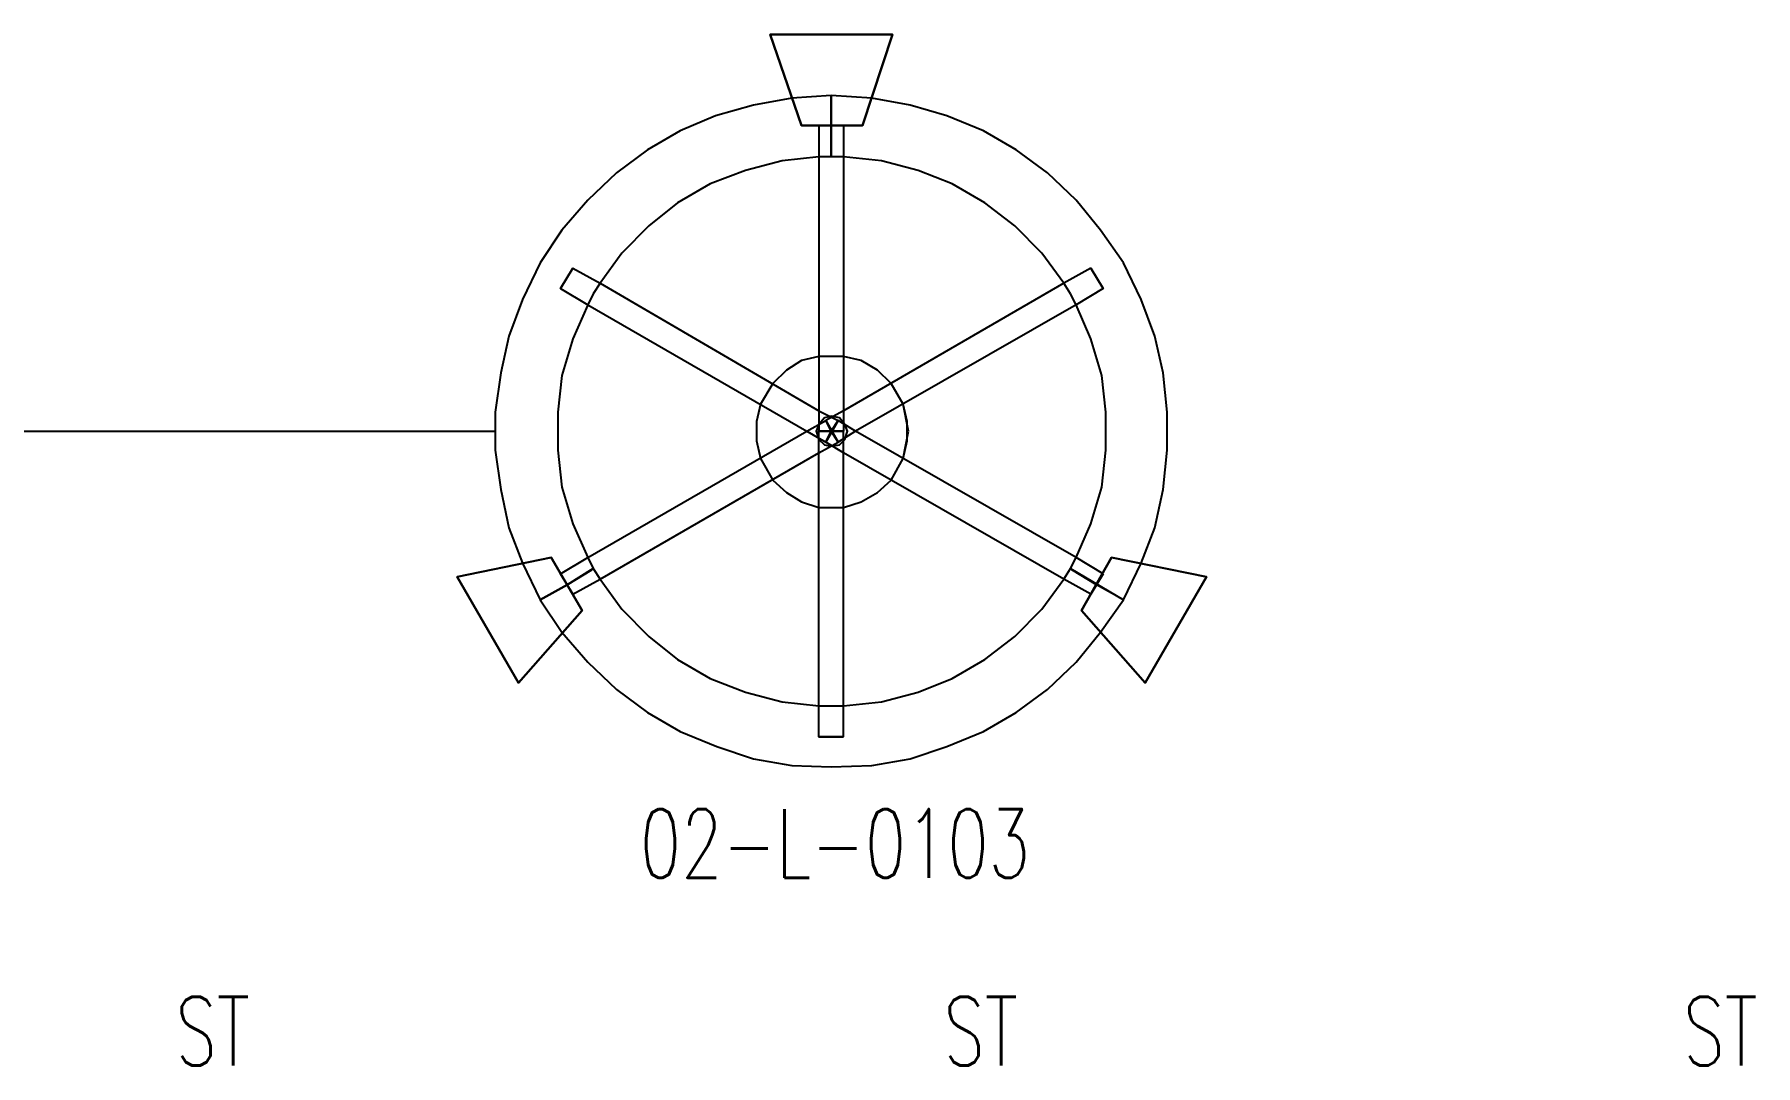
# Model space of a CAD drawing. Header units: inches. Extents: x 35 to 2894, y 23 to 617.
# Drawn here: x 352.9 to 465.5, y 299.6 to 367.1 of the extents above; entities that cross this region are included whole.
import ezdxf

# ---------------------------------------------------------------- set-up
doc = ezdxf.new("R2010")
doc.units = ezdxf.units.IN
doc.header["$MEASUREMENT"] = 0
doc.layers.add('Layer 1', color=7, linetype='Continuous')
doc.layers.add('LGT1', color=7, linetype='Continuous')
doc.styles.add('HZTXT', font='simplexs.shx', dxfattribs={"width": 0.7, "bigfont": 'hztxt.shx'})

msp = doc.modelspace()

# ---------------------------------------------------------------- linework, layer by layer
at = {"layer": 'Layer 1', "color": 1, "lineweight": -3}
for points in [[(402.46, 362.93), (399.97, 362.48), (397.48, 361.77), (395.17, 360.79), (393.03, 359.55), (390.99, 358.04), (389.12, 356.26), (387.43, 354.3)], [(405.04, 363.11), (402.46, 362.93)], [(407.71, 362.93), (405.04, 363.11)], [(422.66, 354.3), (421.06, 356.26), (419.19, 358.04), (417.14, 359.55), (415.01, 360.79), (412.61, 361.77), (410.2, 362.48), (407.71, 362.93)], [(404.24, 361.15), (404.24, 341.13)], [(405.84, 361.15), (405.84, 341.13)], [(405.04, 359.1), (404.24, 359.1), (401.84, 358.84), (399.44, 358.21), (397.13, 357.32), (394.99, 356.08), (393.12, 354.57), (391.34, 352.79), (389.92, 350.83), (389.47, 350.12)], [(420.7, 350.12), (420.26, 350.83), (418.83, 352.79), (417.05, 354.57), (415.1, 356.08), (412.96, 357.32), (410.74, 358.21), (408.33, 358.84), (405.84, 359.1), (405.04, 359.1)], [(387.43, 354.3), (386.01, 352.16)], [(424.17, 352.16), (422.66, 354.3)], [(386.01, 352.16), (384.85, 349.76)], [(388.14, 351.81), (389.92, 350.83), (404.24, 342.47), (405.49, 341.84)], [(422.03, 351.81), (420.26, 350.83), (405.84, 342.47), (404.69, 341.84)], [(425.33, 349.76), (424.17, 352.16)], [(387.34, 350.47), (389.12, 349.41), (403.44, 341.13), (404.69, 340.42)], [(422.84, 350.47), (421.06, 349.41), (406.64, 341.13), (405.49, 340.42)], [(384.85, 349.76), (383.96, 347.36), (383.43, 344.96), (383.07, 342.38), (383.07, 339.89), (383.43, 337.31), (383.96, 334.82), (384.85, 332.5)], [(389.47, 350.12), (389.12, 349.41), (388.14, 347.18), (387.43, 344.78), (387.16, 342.38), (387.16, 339.89), (387.43, 337.48), (388.14, 335.08), (389.12, 332.86), (389.47, 332.15)], [(420.7, 332.15), (421.06, 332.86), (422.03, 335.08), (422.75, 337.48), (423.01, 339.89), (423.01, 342.38), (422.75, 344.78), (422.03, 347.18), (421.06, 349.41), (420.7, 350.12)], [(425.33, 332.5), (426.22, 334.82), (426.75, 337.31), (427.02, 339.89), (427.02, 342.38), (426.75, 344.96), (426.22, 347.36), (425.33, 349.76)], [(410.11, 341.13), (409.76, 342.91), (408.96, 344.25), (408.07, 345.14), (407, 345.76), (405.84, 346.03), (404.24, 346.03), (403.09, 345.76), (402.11, 345.14), (401.22, 344.25), (400.42, 342.91), (400.15, 341.76), (400.15, 340.51), (400.42, 339.35), (401.22, 337.93), (402.11, 337.13), (403.09, 336.51), (404.24, 336.15), (405.84, 336.15), (407, 336.51), (408.07, 337.13), (408.96, 337.93), (409.76, 339.35), (410.11, 341.13)], [(404.24, 346.03), (403.09, 345.76), (402.11, 345.14), (401.22, 344.25)], [(405.84, 346.03), (404.24, 346.03)], [(408.96, 344.25), (408.07, 345.14), (407, 345.76), (405.84, 346.03)], [(401.22, 344.25), (400.42, 342.91)], [(409.76, 342.91), (408.96, 344.25)], [(400.42, 342.91), (400.15, 341.76), (400.15, 340.51), (400.42, 339.35)], [(409.76, 339.35), (410.02, 340.51), (410.02, 341.76), (409.76, 342.91)], [(387.34, 331.79), (389.12, 332.86), (403.44, 341.13), (404.69, 341.84)], [(406.11, 341.13), (405.93, 341.58), (405.58, 342.02), (405.04, 342.11), (404.6, 342.02), (404.24, 341.58), (404.06, 341.13), (404.24, 340.6), (404.6, 340.24), (405.04, 340.15), (405.58, 340.24), (405.93, 340.6), (406.11, 341.13), (405.93, 341.58), (405.58, 342.02), (405.04, 342.11), (404.6, 342.02), (404.24, 341.58), (404.06, 341.13), (404.24, 340.6), (404.6, 340.24), (405.04, 340.15), (405.58, 340.24), (405.93, 340.6), (406.11, 341.13)], [(422.84, 331.79), (421.06, 332.86), (406.64, 341.13), (405.49, 341.84)], [(388.14, 330.46), (389.92, 331.44), (404.24, 339.71), (405.49, 340.42)], [(404.24, 321.12), (404.24, 341.13)], [(422.03, 330.46), (420.26, 331.44), (405.84, 339.71), (404.69, 340.42)], [(405.84, 321.12), (405.84, 341.13)], [(400.42, 339.35), (401.22, 337.93)], [(408.96, 337.93), (409.76, 339.35)], [(401.22, 337.93), (402.11, 337.13), (403.09, 336.51), (404.24, 336.15)], [(405.84, 336.15), (407, 336.51), (408.07, 337.13), (408.96, 337.93)], [(404.24, 336.15), (405.04, 336.15)], [(405.04, 336.15), (405.84, 336.15)], [(384.85, 332.5), (386.01, 330.1)], [(424.17, 330.1), (425.33, 332.5)], [(389.47, 332.15), (389.92, 331.44), (391.34, 329.48), (393.12, 327.7), (394.99, 326.19), (397.13, 324.94), (399.44, 324.05), (401.84, 323.43), (404.24, 323.16), (405.04, 323.16)], [(405.04, 323.16), (405.84, 323.16), (408.33, 323.43), (410.74, 324.05), (412.96, 324.94), (415.1, 326.19), (417.05, 327.7), (418.83, 329.48), (420.26, 331.44), (420.7, 332.15)], [(424.17, 330.1), (422.39, 331.08), (420.79, 332.06), (420.7, 332.15), (424.17, 330.1), (422.39, 331.08), (420.79, 332.06), (420.7, 332.15), (424.17, 330.1)], [(386.01, 330.1), (387.43, 327.97)], [(422.66, 327.97), (424.17, 330.1)], [(387.43, 327.97), (389.12, 326.01), (390.99, 324.23), (393.03, 322.72), (395.17, 321.47), (397.57, 320.49), (399.97, 319.69), (402.46, 319.25)], [(407.71, 319.25), (410.2, 319.69), (412.61, 320.49), (415.01, 321.47), (417.14, 322.72), (419.19, 324.23), (421.06, 326.01), (422.66, 327.97)], [(402.46, 319.25), (405.04, 319.16)], [(405.04, 319.16), (407.71, 319.25)]]:
    msp.add_lwpolyline(points, dxfattribs=at)
at = {"layer": 'Layer 1', "lineweight": -3}
msp.add_lwpolyline([(242.95, 341.13), (383.07, 341.13)], dxfattribs=at)
at = {"layer": 'Layer 1', "color": 1, "lineweight": -3}
for points, knots in [([(403.09, 361.15), (403.09, 361.15), (401.04, 367.11), (401.04, 367.11), (401.04, 367.11), (403.09, 361.15), (403.09, 361.15)], [0, 0, 0, 0, 1, 1, 1, 2, 2, 2, 2]), ([(401.04, 367.11), (401.04, 367.11), (409.05, 367.11), (409.05, 367.11), (409.05, 367.11), (401.04, 367.11), (401.04, 367.11)], [0, 0, 0, 0, 1, 1, 1, 2, 2, 2, 2]), ([(409.05, 367.11), (409.05, 367.11), (401.04, 367.11), (401.04, 367.11), (401.04, 367.11), (409.05, 367.11), (409.05, 367.11)], [0, 0, 0, 0, 1, 1, 1, 2, 2, 2, 2]), ([(401.04, 367.11), (401.04, 367.11), (403.09, 361.15), (403.09, 361.15), (403.09, 361.15), (401.04, 367.11), (401.04, 367.11)], [0, 0, 0, 0, 1, 1, 1, 2, 2, 2, 2]), ([(407.09, 361.15), (407.09, 361.15), (409.05, 367.11), (409.05, 367.11), (409.05, 367.11), (407.09, 361.15), (407.09, 361.15)], [0, 0, 0, 0, 1, 1, 1, 2, 2, 2, 2]), ([(409.05, 367.11), (409.05, 367.11), (407.09, 361.15), (407.09, 361.15), (407.09, 361.15), (409.05, 367.11), (409.05, 367.11)], [0, 0, 0, 0, 1, 1, 1, 2, 2, 2, 2]), ([(405.04, 363.11), (405.04, 363.11), (405.04, 359.1), (405.04, 359.1), (405.04, 359.1), (405.04, 363.11), (405.04, 363.11), (405.04, 363.11), (405.04, 359.1), (405.04, 359.1), (405.04, 359.1), (405.04, 363.11), (405.04, 363.11)], [0, 0, 0, 0, 1, 1, 1, 2, 2, 2, 3, 3, 3, 4, 4, 4, 4]), ([(403.09, 361.15), (403.09, 361.15), (407.09, 361.15), (407.09, 361.15), (407.09, 361.15), (403.09, 361.15), (403.09, 361.15)], [0, 0, 0, 0, 1, 1, 1, 2, 2, 2, 2]), ([(407.09, 361.15), (407.09, 361.15), (403.09, 361.15), (403.09, 361.15), (403.09, 361.15), (407.09, 361.15), (407.09, 361.15)], [0, 0, 0, 0, 1, 1, 1, 2, 2, 2, 2]), ([(405.04, 361.15), (405.04, 361.15), (405.84, 361.15), (405.84, 361.15), (405.84, 361.15), (404.24, 361.15), (404.24, 361.15), (404.24, 361.15), (405.84, 361.15), (405.84, 361.15), (405.84, 361.15), (404.24, 361.15), (404.24, 361.15), (404.24, 361.15), (405.04, 361.15), (405.04, 361.15)], [0, 0, 0, 0, 1, 1, 1, 2, 2, 2, 3, 3, 3, 4, 4, 4, 5, 5, 5, 5]), ([(388.14, 351.81), (388.14, 351.81), (387.34, 350.47), (387.34, 350.47), (387.34, 350.47), (388.14, 351.81), (388.14, 351.81)], [0, 0, 0, 0, 1, 1, 1, 2, 2, 2, 2]), ([(422.03, 351.81), (422.03, 351.81), (422.84, 350.47), (422.84, 350.47), (422.84, 350.47), (422.03, 351.81), (422.03, 351.81)], [0, 0, 0, 0, 1, 1, 1, 2, 2, 2, 2]), ([(405.04, 341.13), (405.04, 341.13), (404.69, 341.84), (404.69, 341.84), (404.69, 341.84), (405.49, 340.42), (405.49, 340.42), (405.49, 340.42), (405.04, 341.13), (405.04, 341.13), (405.04, 341.13), (405.49, 340.42), (405.49, 340.42), (405.49, 340.42), (404.69, 341.84), (404.69, 341.84), (404.69, 341.84), (405.04, 341.13), (405.04, 341.13), (405.04, 341.13), (404.69, 340.42), (404.69, 340.42), (404.69, 340.42), (405.49, 341.84), (405.49, 341.84), (405.49, 341.84), (405.04, 341.13), (405.04, 341.13), (405.04, 341.13), (405.49, 341.84), (405.49, 341.84), (405.49, 341.84), (404.69, 340.42), (404.69, 340.42), (404.69, 340.42), (405.04, 341.13), (405.04, 341.13), (405.04, 341.13), (405.84, 341.13), (405.84, 341.13), (405.84, 341.13), (404.24, 341.13), (404.24, 341.13), (404.24, 341.13), (405.04, 341.13), (405.04, 341.13), (405.04, 341.13), (404.24, 341.13), (404.24, 341.13), (404.24, 341.13), (405.84, 341.13), (405.84, 341.13), (405.84, 341.13), (405.04, 341.13), (405.04, 341.13)], [0, 0, 0, 0, 1, 1, 1, 2, 2, 2, 3, 3, 3, 4, 4, 4, 5, 5, 5, 6, 6, 6, 7, 7, 7, 8, 8, 8, 9, 9, 9, 10, 10, 10, 11, 11, 11, 12, 12, 12, 13, 13, 13, 14, 14, 14, 15, 15, 15, 16, 16, 16, 17, 17, 17, 18, 18, 18, 18]), ([(380.58, 331.61), (380.58, 331.61), (386.72, 332.86), (386.72, 332.86), (386.72, 332.86), (380.58, 331.61), (380.58, 331.61)], [0, 0, 0, 0, 1, 1, 1, 2, 2, 2, 2]), ([(386.72, 332.86), (386.72, 332.86), (380.58, 331.61), (380.58, 331.61), (380.58, 331.61), (386.72, 332.86), (386.72, 332.86)], [0, 0, 0, 0, 1, 1, 1, 2, 2, 2, 2]), ([(386.72, 332.86), (386.72, 332.86), (388.76, 329.39), (388.76, 329.39), (388.76, 329.39), (386.72, 332.86), (386.72, 332.86)], [0, 0, 0, 0, 1, 1, 1, 2, 2, 2, 2]), ([(388.76, 329.39), (388.76, 329.39), (386.72, 332.86), (386.72, 332.86), (386.72, 332.86), (388.76, 329.39), (388.76, 329.39)], [0, 0, 0, 0, 1, 1, 1, 2, 2, 2, 2]), ([(421.41, 329.39), (421.41, 329.39), (423.37, 332.86), (423.37, 332.86), (423.37, 332.86), (421.41, 329.39), (421.41, 329.39)], [0, 0, 0, 0, 1, 1, 1, 2, 2, 2, 2]), ([(423.37, 332.86), (423.37, 332.86), (429.6, 331.61), (429.6, 331.61), (429.6, 331.61), (423.37, 332.86), (423.37, 332.86), (423.37, 332.86), (421.41, 329.39), (421.41, 329.39), (421.41, 329.39), (423.37, 332.86), (423.37, 332.86)], [0, 0, 0, 0, 1, 1, 1, 2, 2, 2, 3, 3, 3, 4, 4, 4, 4]), ([(429.6, 331.61), (429.6, 331.61), (423.37, 332.86), (423.37, 332.86), (423.37, 332.86), (429.6, 331.61), (429.6, 331.61), (429.6, 331.61), (425.59, 324.67), (425.59, 324.67), (425.59, 324.67), (429.6, 331.61), (429.6, 331.61)], [0, 0, 0, 0, 1, 1, 1, 2, 2, 2, 3, 3, 3, 4, 4, 4, 4]), ([(384.58, 324.67), (384.58, 324.67), (380.58, 331.61), (380.58, 331.61), (380.58, 331.61), (384.58, 324.67), (384.58, 324.67)], [0, 0, 0, 0, 1, 1, 1, 2, 2, 2, 2]), ([(380.58, 331.61), (380.58, 331.61), (384.58, 324.67), (384.58, 324.67), (384.58, 324.67), (380.58, 331.61), (380.58, 331.61)], [0, 0, 0, 0, 1, 1, 1, 2, 2, 2, 2]), ([(387.78, 331.08), (387.78, 331.08), (389.47, 332.15), (389.47, 332.15), (389.47, 332.15), (389.39, 332.06), (389.39, 332.06), (389.39, 332.06), (387.78, 331.08), (387.78, 331.08), (387.78, 331.08), (386.01, 330.1), (386.01, 330.1), (386.01, 330.1), (387.78, 331.08), (387.78, 331.08), (387.78, 331.08), (389.47, 332.15), (389.47, 332.15), (389.47, 332.15), (389.39, 332.06), (389.39, 332.06), (389.39, 332.06), (387.78, 331.08), (387.78, 331.08), (387.78, 331.08), (386.01, 330.1), (386.01, 330.1), (386.01, 330.1), (387.78, 331.08), (387.78, 331.08)], [0, 0, 0, 0, 1, 1, 1, 2, 2, 2, 3, 3, 3, 4, 4, 4, 5, 5, 5, 6, 6, 6, 7, 7, 7, 8, 8, 8, 9, 9, 9, 10, 10, 10, 10]), ([(388.14, 330.46), (388.14, 330.46), (387.34, 331.79), (387.34, 331.79), (387.34, 331.79), (388.14, 330.46), (388.14, 330.46)], [0, 0, 0, 0, 1, 1, 1, 2, 2, 2, 2]), ([(422.84, 331.79), (422.84, 331.79), (422.03, 330.46), (422.03, 330.46), (422.03, 330.46), (422.84, 331.79), (422.84, 331.79)], [0, 0, 0, 0, 1, 1, 1, 2, 2, 2, 2]), ([(425.59, 324.67), (425.59, 324.67), (429.6, 331.61), (429.6, 331.61), (429.6, 331.61), (425.59, 324.67), (425.59, 324.67)], [0, 0, 0, 0, 1, 1, 1, 2, 2, 2, 2]), ([(384.58, 324.67), (384.58, 324.67), (388.76, 329.39), (388.76, 329.39), (388.76, 329.39), (384.58, 324.67), (384.58, 324.67)], [0, 0, 0, 0, 1, 1, 1, 2, 2, 2, 2]), ([(388.76, 329.39), (388.76, 329.39), (384.58, 324.67), (384.58, 324.67), (384.58, 324.67), (388.76, 329.39), (388.76, 329.39)], [0, 0, 0, 0, 1, 1, 1, 2, 2, 2, 2]), ([(421.41, 329.39), (421.41, 329.39), (425.59, 324.67), (425.59, 324.67), (425.59, 324.67), (421.41, 329.39), (421.41, 329.39)], [0, 0, 0, 0, 1, 1, 1, 2, 2, 2, 2]), ([(425.59, 324.67), (425.59, 324.67), (421.41, 329.39), (421.41, 329.39), (421.41, 329.39), (425.59, 324.67), (425.59, 324.67)], [0, 0, 0, 0, 1, 1, 1, 2, 2, 2, 2]), ([(405.84, 321.12), (405.84, 321.12), (404.24, 321.12), (404.24, 321.12), (404.24, 321.12), (405.84, 321.12), (405.84, 321.12)], [0, 0, 0, 0, 1, 1, 1, 2, 2, 2, 2])]:
    msp.add_open_spline(points, degree=3, knots=knots, dxfattribs=at)

# ---------------------------------------------------------------- texts
at = {"layer": 'LGT1', "lineweight": -3, "style": 'HZTXT', "width": 0.7}
msp.add_text('02-L-0103', height=4.5, dxfattribs=at).set_placement((392.53, 311.9))
at = {"layer": 'LGT1', "color": 1, "lineweight": -3, "style": 'HZTXT', "width": 0.7}
for p in [(362.15, 299.61), (412.39, 299.61), (460.79, 299.61)]:
    msp.add_text('ST', height=4.5, dxfattribs=at).set_placement(p)

doc.saveas('drawing.dxf')
